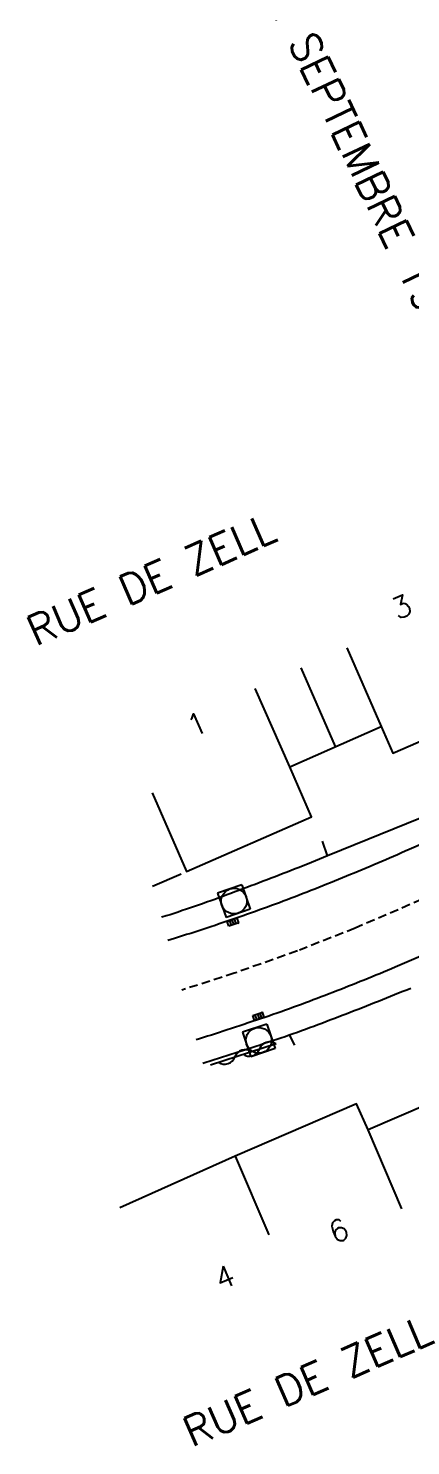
# Model space of a CAD drawing. Header units: millimetres. Extents: x 85015 to 85679, y 139485 to 139989.
# Drawn here: x 85433.5 to 85455.8, y 139713.4 to 139796 of the extents above; entities that cross this region are included whole.
import ezdxf
from ezdxf.enums import TextEntityAlignment as Align

# ---------------------------------------------------------------- set-up
doc = ezdxf.new("R2010")
doc.units = ezdxf.units.MM
doc.linetypes.add('DASHED', pattern=[0.75, 0.5, -0.25])
doc.layers.get('0').update_dxf_attribs({"linetype": 'CONTINUOUS'})
for name, color, linetype in [('w0001', 6, 'DASHED'), ('w0008', 7, 'CONTINUOUS'), ('w0014', 7, 'CONTINUOUS'), ('w0017', 7, 'CONTINUOUS'), ('w0100', 7, 'CONTINUOUS'), ('w0103', 1, 'CONTINUOUS'), ('w0310', 3, 'CONTINUOUS'), ('w0312', 3, 'CONTINUOUS'), ('w0400', 7, 'CONTINUOUS'), ('w0420', 7, 'CONTINUOUS'), ('w0989', 7, 'CONTINUOUS'), ('w0991', 7, 'CONTINUOUS'), ('w1102', 7, 'CONTINUOUS')]:
    doc.layers.add(name, color=color, linetype=linetype)
doc.styles.get("Standard").update_dxf_attribs({"font": 'romans.shx', "width": 0.85})

# ---------------------------------------------------------------- blocks, each defined once
blk = doc.blocks.new('T420')
for p, q in [((0.75, 0.75), (-0.75, 0.75)), ((-0.75, 0.75), (-0.75, -0.75)), ((0.75, 0.75), (0.75, -0.75)), ((0.75, -0.75), (-0.75, -0.75))]:
    blk.add_line(p, q)
blk.add_ellipse((0, 0), major_axis=(-0.53, 0.53), ratio=1, start_param=3.926991, end_param=10.210176)
blk = doc.blocks.new('T400')
for p, q in [((-0.15, 0.3), (0.15, 0.3)), ((-0.15, -0.25), (-0.15, 0.3)), ((-0.15, 0.15), (0.15, 0.15)), ((-0.15, 0), (0.15, 0)), ((0.15, 0.3), (0.15, -0.25)), ((-0.15, -0.15), (0.15, -0.15)), ((-0.15, -0.25), (-0.15, -0.3)), ((-0.15, -0.3), (0.15, -0.3)), ((0.15, -0.3), (0.15, -0.25))]:
    blk.add_line(p, q)
blk = doc.blocks.new('t310o')
at = {"color": 0, "linetype": 'Continuous'}
for centre, start, end in [((-0.5, 0.375), 216.8699, 323.1304), ((0.5, -0.375), 36.8699, 143.1303)]:
    blk.add_arc(centre, 0.625, start, end, dxfattribs=at)

msp = doc.modelspace()

# ---------------------------------------------------------------- linework, layer by layer
at = {"layer": 'w0001'}
msp.add_lwpolyline([(85588.736, 139753.201), (85568.923, 139767.739), (85558.477, 139775.246), (85553.769, 139777.64), (85549.584, 139778.953), (85544.543, 139779.682), (85540.74, 139779.654), (85537.922, 139779.164), (85534.227, 139778.307), (85530.986, 139777.376), (85528.608, 139776.424), (85524.807, 139774.775), (85501.728, 139764.778), (85481.28, 139755.958), (85452.608, 139743.595), (85449.234, 139742.271), (85445.555, 139740.971), (85442.502, 139739.993)], dxfattribs=at)
at = {"layer": 'w0008'}
for points in [[(85467.457, 139753.24), (85455.759, 139748.179), (85455.531, 139748.079), (85455.303, 139747.979), (85455.075, 139747.88), (85454.846, 139747.781), (85454.618, 139747.683), (85454.389, 139747.584), (85454.16, 139747.487), (85453.931, 139747.389), (85453.702, 139747.292), (85453.473, 139747.195), (85453.244, 139747.099), (85453.014, 139747.003), (85452.784, 139746.907), (85452.555, 139746.811), (85452.325, 139746.716), (85452.095, 139746.622), (85451.864, 139746.527), (85451.634, 139746.433), (85451.403, 139746.34), (85451.173, 139746.246), (85450.944, 139746.154), (85450.715, 139746.062), (85450.486, 139745.971), (85450.256, 139745.879), (85450.027, 139745.789), (85449.797, 139745.698), (85449.567, 139745.608), (85449.338, 139745.519), (85449.107, 139745.43), (85448.877, 139745.342), (85448.646, 139745.254), (85448.415, 139745.167), (85448.184, 139745.08), (85447.953, 139744.995), (85447.721, 139744.91), (85447.489, 139744.825), (85447.255, 139744.741), (85447.02, 139744.657), (85446.785, 139744.573), (85446.551, 139744.49), (85446.315, 139744.407), (85446.08, 139744.325), (85445.845, 139744.243), (85445.609, 139744.162), (85445.374, 139744.081), (85445.138, 139744.001), (85444.902, 139743.921), (85444.666, 139743.841), (85444.43, 139743.762), (85444.193, 139743.683), (85443.957, 139743.605), (85443.72, 139743.527), (85443.483, 139743.45), (85443.246, 139743.373), (85443.009, 139743.296), (85442.772, 139743.22), (85442.534, 139743.145), (85442.297, 139743.069), (85442.059, 139742.995), (85441.681, 139742.883)], [(85470.53, 139748.012), (85454.948, 139741.32), (85454.722, 139741.225), (85454.496, 139741.131), (85454.269, 139741.037), (85454.043, 139740.943), (85453.816, 139740.85), (85453.589, 139740.757), (85453.362, 139740.665), (85453.134, 139740.573), (85452.907, 139740.481), (85452.679, 139740.39), (85452.451, 139740.299), (85452.223, 139740.209), (85451.995, 139740.119), (85451.767, 139740.03), (85451.538, 139739.941), (85451.31, 139739.852), (85451.081, 139739.764), (85450.852, 139739.676), (85450.623, 139739.588), (85450.394, 139739.501), (85450.164, 139739.415), (85449.934, 139739.329), (85449.705, 139739.243), (85449.475, 139739.157), (85449.245, 139739.073), (85449.014, 139738.988), (85448.774, 139738.901), (85448.534, 139738.814), (85448.293, 139738.729), (85448.052, 139738.645), (85447.81, 139738.561), (85447.569, 139738.478), (85447.327, 139738.396), (85447.085, 139738.314), (85446.842, 139738.233), (85446.6, 139738.153), (85446.358, 139738.072), (85446.115, 139737.992), (85445.872, 139737.912), (85445.63, 139737.832), (85445.387, 139737.753), (85445.144, 139737.673), (85444.913, 139737.597), (85444.682, 139737.521), (85444.45, 139737.446), (85444.219, 139737.371), (85443.987, 139737.296), (85443.755, 139737.222), (85443.523, 139737.148), (85443.327, 139737.086)]]:
    msp.add_lwpolyline(points, dxfattribs=at)
at = {"layer": 'w0014'}
for points in [[(85456.413, 139749.998), (85450.991, 139747.81), (85450.757, 139747.712), (85450.522, 139747.615), (85450.287, 139747.519), (85450.052, 139747.423), (85449.817, 139747.328), (85449.581, 139747.234), (85449.345, 139747.141), (85449.109, 139747.048), (85448.873, 139746.956), (85448.636, 139746.865), (85448.402, 139746.775), (85448.168, 139746.686), (85447.934, 139746.596), (85447.7, 139746.506), (85447.465, 139746.417), (85447.231, 139746.327), (85446.997, 139746.238), (85446.763, 139746.149), (85446.528, 139746.06), (85446.294, 139745.972), (85446.059, 139745.884), (85445.825, 139745.796), (85445.59, 139745.708), (85445.355, 139745.621), (85445.12, 139745.534), (85444.884, 139745.448), (85444.649, 139745.362), (85444.413, 139745.277), (85444.177, 139745.192), (85443.941, 139745.108), (85443.705, 139745.025), (85443.468, 139744.942), (85443.231, 139744.86), (85442.994, 139744.778), (85442.757, 139744.698), (85442.519, 139744.618), (85442.281, 139744.539), (85442.045, 139744.461), (85441.808, 139744.384), (85441.572, 139744.307), (85441.335, 139744.231), (85441.302, 139744.22)], [(85443.71, 139735.736), (85443.896, 139735.794), (85444.14, 139735.871), (85444.384, 139735.948), (85444.627, 139736.025), (85444.871, 139736.102), (85445.114, 139736.179), (85445.358, 139736.257), (85445.601, 139736.335), (85445.844, 139736.413), (85446.088, 139736.491), (85446.331, 139736.57), (85446.574, 139736.648), (85446.817, 139736.728), (85447.059, 139736.807), (85447.302, 139736.887), (85447.544, 139736.968), (85447.787, 139737.049), (85448.029, 139737.13), (85448.271, 139737.212), (85448.513, 139737.294), (85448.755, 139737.377), (85448.994, 139737.46), (85449.233, 139737.545), (85449.472, 139737.63), (85449.71, 139737.716), (85449.948, 139737.803), (85450.186, 139737.891), (85450.424, 139737.98), (85450.661, 139738.069), (85450.898, 139738.159), (85451.135, 139738.249), (85451.371, 139738.34), (85451.608, 139738.43), (85451.844, 139738.521), (85452.081, 139738.612), (85452.317, 139738.704), (85452.553, 139738.795), (85452.789, 139738.887), (85453.025, 139738.98), (85453.261, 139739.072), (85453.497, 139739.165), (85453.732, 139739.258), (85453.968, 139739.351), (85454.203, 139739.445), (85454.439, 139739.539), (85454.674, 139739.633), (85454.909, 139739.728), (85455.144, 139739.822), (85455.379, 139739.917), (85455.614, 139740.013), (85455.848, 139740.108)]]:
    msp.add_lwpolyline(points, dxfattribs=at)
at = {"layer": 'w0017'}
for points in [[(85450.997, 139747.809), (85450.693, 139748.671)], [(85448.75, 139737.382), (85449.06, 139736.779)]]:
    msp.add_lwpolyline(points, dxfattribs=at)
at = {"layer": 'w0100'}
for points in [[(85452.123, 139759.941), (85454.121, 139755.357), (85454.805, 139753.786), (85461.923, 139756.888), (85468.997, 139760.029), (85468.367, 139761.448), (85466.338, 139766.018)], [(85440.771, 139751.49), (85442.763, 139746.904), (85450.067, 139750.077), (85448.803, 139752.997), (85446.774, 139757.568)], [(85455.331, 139727.249), (85453.356, 139731.842), (85452.692, 139733.354), (85445.597, 139730.32), (85438.883, 139727.301)]]:
    msp.add_lwpolyline(points, dxfattribs=at)
at = {"layer": 'w0103'}
for points in [[(85448.802, 139752.998), (85454.121, 139755.357)], [(85458.658, 139734.122), (85453.356, 139731.842)]]:
    msp.add_lwpolyline(points, dxfattribs=at)
at = {"layer": 'w0310'}
msp.add_lwpolyline([(85444.162, 139735.635), (85447.997, 139736.868)], dxfattribs=at)
at = {"layer": 'w0312'}
msp.add_lwpolyline([(85440.782, 139746.051), (85442.46, 139746.758)], dxfattribs=at)
at = {"layer": 'w1102'}
for points in [[(85451.461, 139754.177), (85449.464, 139758.761)], [(85445.597, 139730.32), (85447.573, 139725.727)]]:
    msp.add_lwpolyline(points, dxfattribs=at)

# ---------------------------------------------------------------- block references
at = {"layer": 'w0310', "rotation": 17.8296566261659}
for p in [(85445.59, 139736.094), (85447.018, 139736.553)]:
    msp.add_blockref('t310o', p, dxfattribs=at)
at = {"layer": 'w0400'}
for p, rotation in [((85445.479, 139743.948), 108.770616556497), ((85446.971, 139738.457), 108.5156087355701)]:
    msp.add_blockref('T400', p, dxfattribs=dict(at, rotation=rotation))
at = {"layer": 'w0420'}
for p, rotation in [((85445.535, 139745.175), 19.10004774324012), ((85446.984, 139737.058), 18.41601631835422)]:
    msp.add_blockref('T420', p, dxfattribs=dict(at, rotation=rotation))

# ---------------------------------------------------------------- texts
at = {"layer": 'w0989'}
for s, rotation, p in [('RUE DU 2 SEPTEMBRE 1944', 295.61557, (85443.86, 139807.307)), ('RUE DE ZELL', 23.79327, (85433.613, 139760.798)), ('RUE DE ZELL', 23.50771, (85442.716, 139714.126))]:
    msp.add_text(s, height=1.75, rotation=rotation, dxfattribs=at).set_placement(p, align=Align.MIDDLE_LEFT)
at = {"layer": 'w0991'}
for s, rotation, p in [('3', 23.5478, (85455.567, 139761.754)), ('1', 23.48109, (85443.626, 139754.911)), ('6', 23.15152, (85451.897, 139725.401)), ('4', 23.40711, (85445.247, 139722.692))]:
    msp.add_text(s, height=1.25, rotation=rotation, dxfattribs=at).set_placement(p, align=Align.CENTER)

doc.saveas('drawing.dxf')
